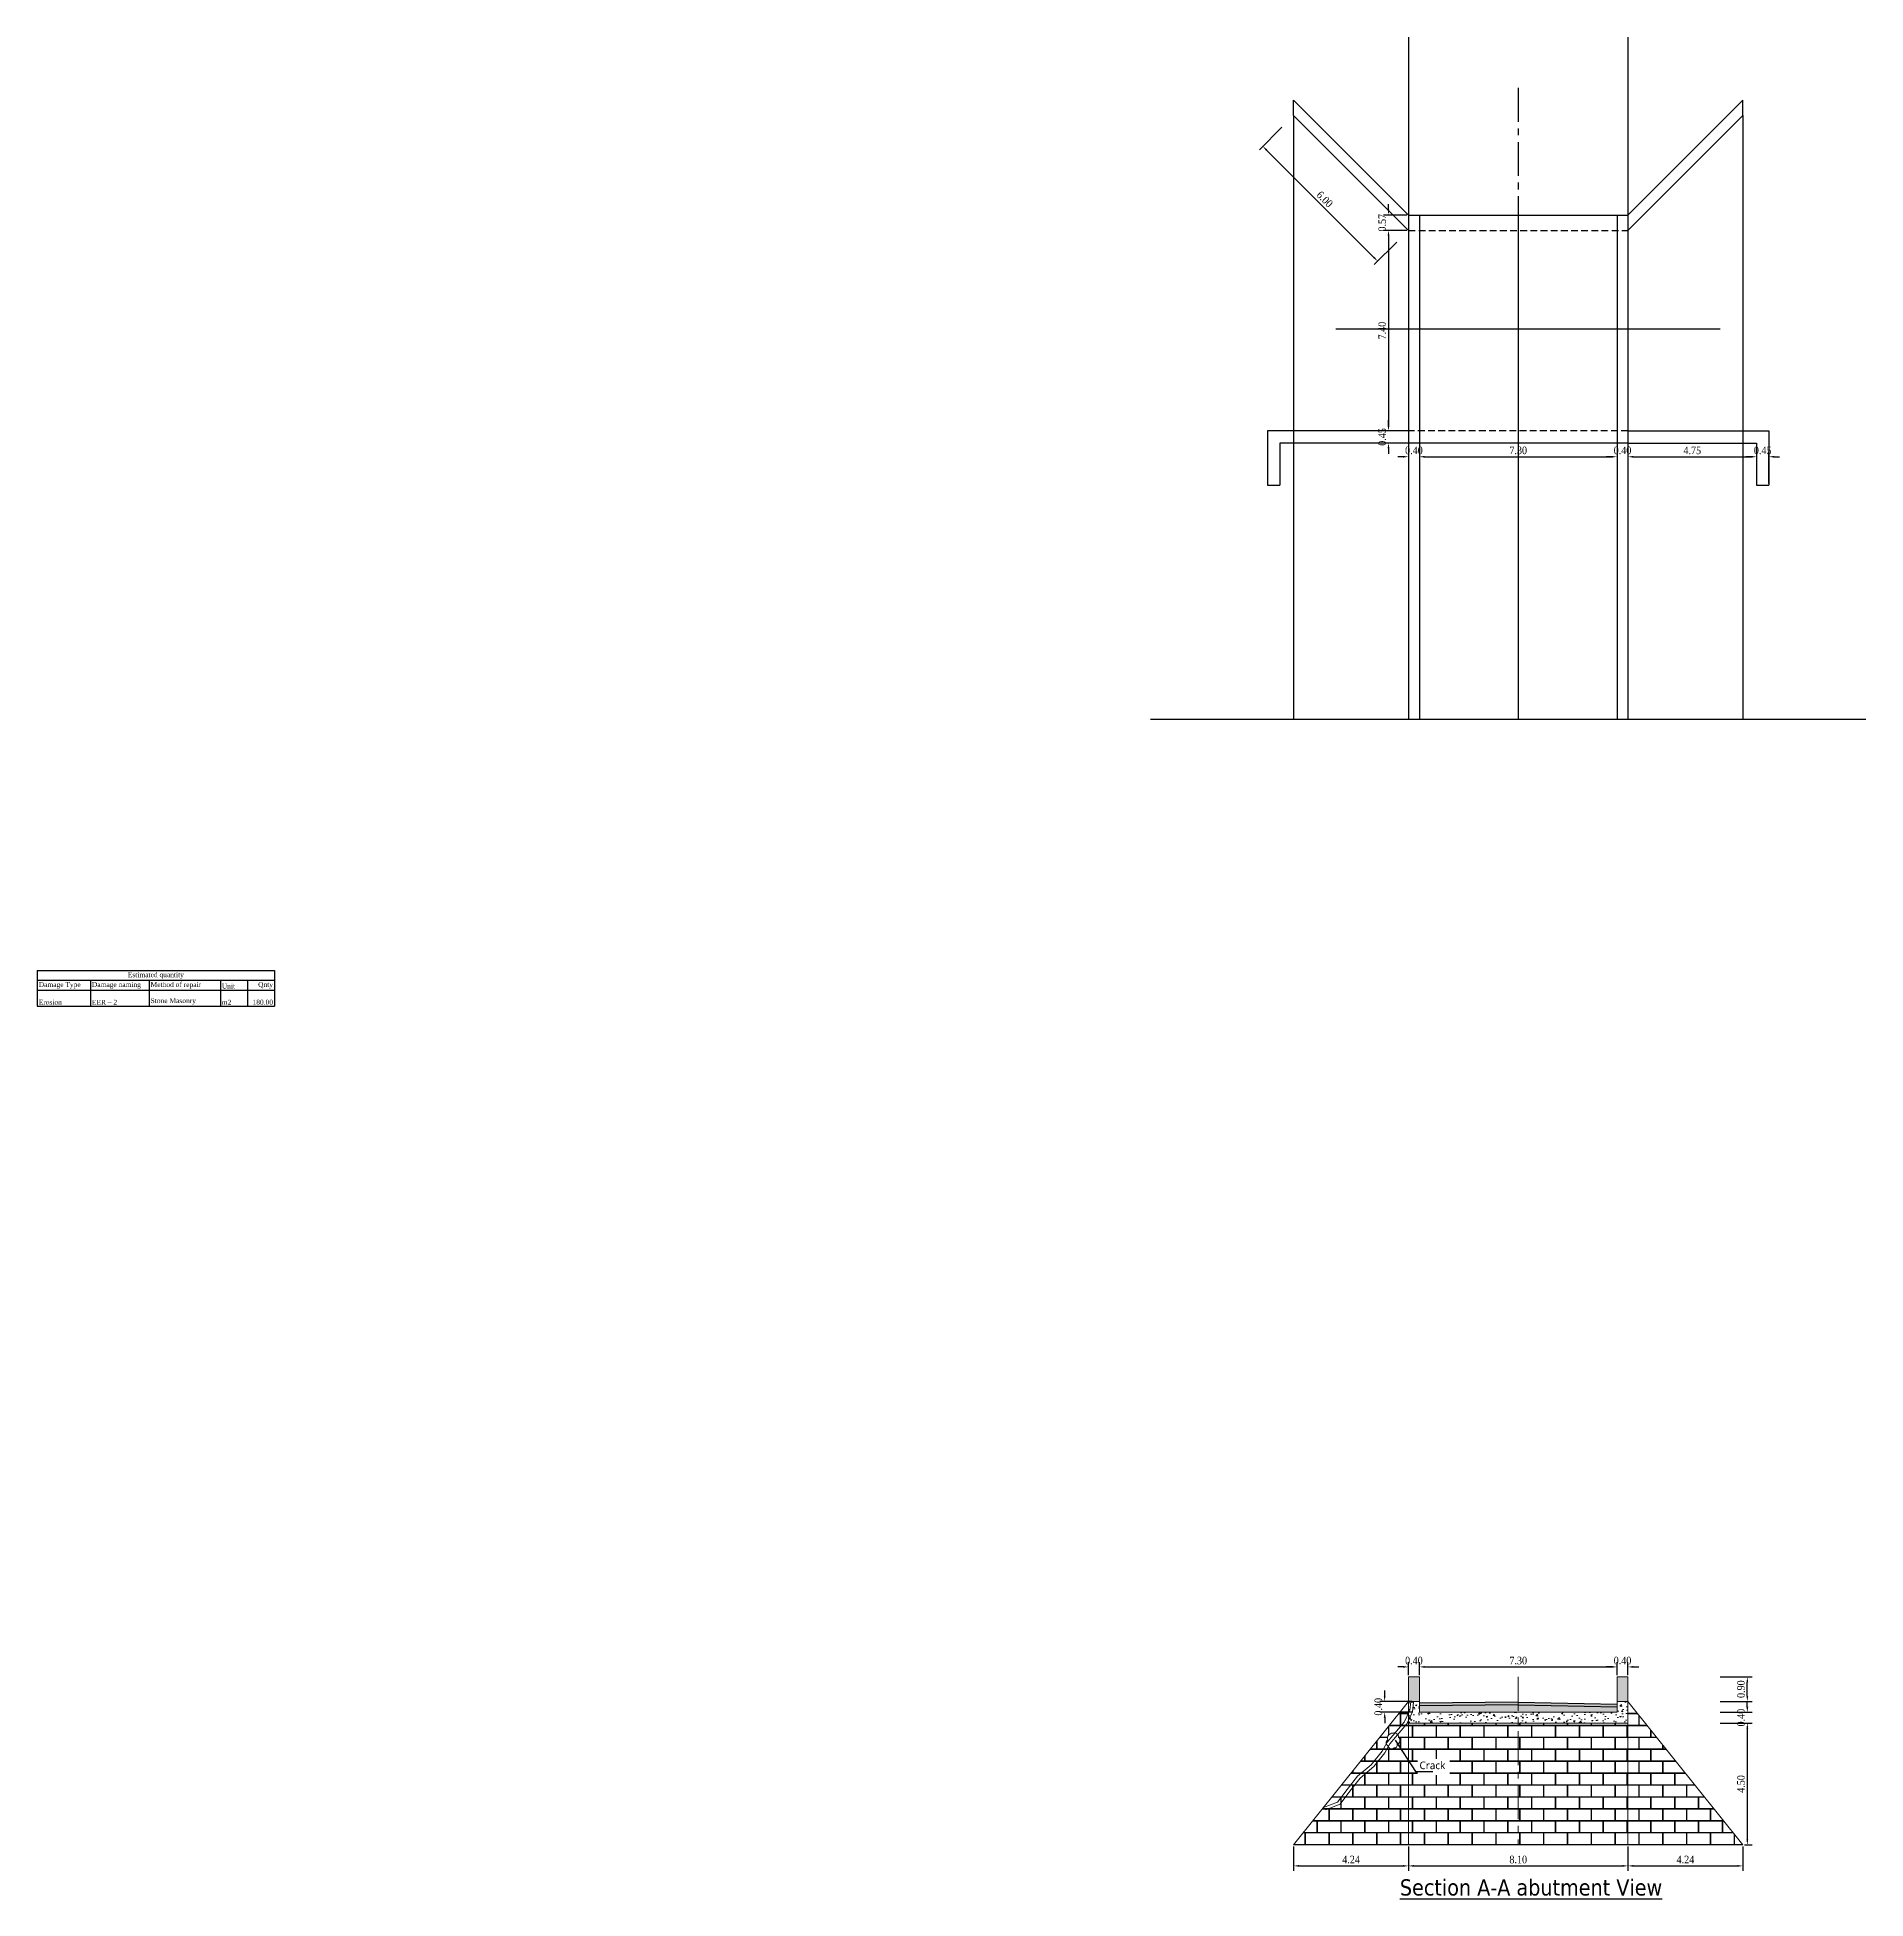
# Model space of a CAD drawing. Header units: inches. Extents: x 47 to 196, y 4 to 73.
# Drawn here: x 128.6 to 196.1, y 4.2 to 72.9 of the extents above; entities that cross this region are included whole.
import ezdxf

# ---------------------------------------------------------------- set-up
doc = ezdxf.new("R2010")
doc.units = ezdxf.units.IN
doc.header["$MEASUREMENT"] = 0
doc.linetypes.add('CENTER', pattern=[2, 1.25, -0.25, 0.25, -0.25])
doc.linetypes.add('HIDDEN', pattern=[0.375, 0.25, -0.125])
for name, color, linetype, lineweight in [('center line', 251, 'CENTER', 0), ('Damage', 6, 'Continuous', 5), ('dima', 7, 'Continuous', 0), ('hach', 251, 'Continuous', 0), ('wall', 4, 'Continuous', 13)]:
    doc.layers.add(name, color=color, linetype=linetype, lineweight=lineweight)
doc.layers.add('TEXT2', color=7, linetype='Continuous')
doc.styles.get("Standard").update_dxf_attribs({"font": 'GARA.TTF'})
doc.dimstyles.get("Standard").update_dxf_attribs({"dimtxt": 0.28, "dimasz": 0.2, "dimexe": 0.18, "dimexo": 0.0625, "dimgap": 0.09, "dimtad": 1, "dimzin": 0, "dimdsep": 46, "dimtxsty": 'Standard', "dimcen": 0.09, "dimclrd": 253, "dimclre": 23, "dimadec": 0, "dimazin": 0, "dimtfac": 1, "dimtix": 1, "dimtofl": 0, "dimtmove": 0, "dimatfit": 3, "dimfxl": 1, "dimfxlon": 1, "dimtolj": 1, "dimtzin": 0, "dimarcsym": 0})

# ---------------------------------------------------------------- blocks, each defined once
blk = doc.blocks.new('*D15')
at = {"color": 23, "lineweight": -2}
for p, q in [((174.528, 69.573), (173.693, 68.739)), ((178.77, 65.33), (177.936, 64.496))]:
    blk.add_line(p, q, dxfattribs=at)
at = {"color": 253, "lineweight": -2}
blk.add_line((173.962, 68.725), (177.922, 64.765), dxfattribs=at)
at = {"color": 253}
for points in [[(173.985, 68.748), (173.938, 68.701), (173.82, 68.866)], [(177.945, 64.788), (177.898, 64.741), (178.063, 64.623)]]:
    blk.add_solid(points, dxfattribs=at)
at = {"layer": 'Defpoints', "color": 0}
for p in [(174.958, 70.003), (179.2, 65.761), (178.063, 64.623)]:
    blk.add_point(p, dxfattribs=at)
at = {"color": 0, "insert": (176.107, 66.91), "char_height": 0.28, "attachment_point": 5, "rotation": 315}
blk.add_mtext('\\A1;6.00', dxfattribs=at)
blk = doc.blocks.new('*D16')
at = {"color": 253, "lineweight": -2}
for p, q in [((178.461, 66.526), (178.461, 66.726)), ((178.461, 65.561), (178.461, 65.361))]:
    blk.add_line(p, q, dxfattribs=at)
at = {"color": 23, "lineweight": -2}
for p, q in [((179.138, 66.326), (178.281, 66.326)), ((179.138, 65.761), (178.281, 65.761))]:
    blk.add_line(p, q, dxfattribs=at)
at = {"color": 253}
for points in [[(178.428, 66.526), (178.495, 66.526), (178.461, 66.326)], [(178.428, 65.561), (178.495, 65.561), (178.461, 65.761)]]:
    blk.add_solid(points, dxfattribs=at)
at = {"layer": 'Defpoints', "color": 0}
for p in [(179.2, 66.326), (178.461, 65.761), (179.2, 65.761)]:
    blk.add_point(p, dxfattribs=at)
at = {"color": 0, "insert": (178.228, 66.043), "char_height": 0.28, "attachment_point": 5, "rotation": 90}
blk.add_mtext('\\A1;0.57', dxfattribs=at)
blk = doc.blocks.new('*D17')
at = {"color": 23, "lineweight": -2}
for p, q in [((179.138, 65.761), (178.281, 65.761)), ((179.138, 58.361), (178.281, 58.361))]:
    blk.add_line(p, q, dxfattribs=at)
at = {"color": 253, "lineweight": -2}
blk.add_line((178.461, 65.561), (178.461, 58.561), dxfattribs=at)
at = {"color": 253}
for points in [[(178.428, 65.561), (178.495, 65.561), (178.461, 65.761)], [(178.428, 58.561), (178.495, 58.561), (178.461, 58.361)]]:
    blk.add_solid(points, dxfattribs=at)
at = {"layer": 'Defpoints', "color": 0}
for p in [(179.2, 65.761), (178.461, 58.361), (179.2, 58.361)]:
    blk.add_point(p, dxfattribs=at)
at = {"color": 0, "insert": (178.228, 62.061), "char_height": 0.28, "attachment_point": 5, "rotation": 90}
blk.add_mtext('\\A1;7.40', dxfattribs=at)
blk = doc.blocks.new('*D18')
at = {"color": 253, "lineweight": -2}
for p, q in [((178.461, 58.561), (178.461, 58.761)), ((178.461, 57.711), (178.461, 57.511))]:
    blk.add_line(p, q, dxfattribs=at)
at = {"color": 23, "lineweight": -2}
for p, q in [((179.138, 58.361), (178.281, 58.361)), ((179.138, 57.911), (178.281, 57.911))]:
    blk.add_line(p, q, dxfattribs=at)
at = {"color": 253}
for points in [[(178.428, 58.561), (178.495, 58.561), (178.461, 58.361)], [(178.428, 57.711), (178.495, 57.711), (178.461, 57.911)]]:
    blk.add_solid(points, dxfattribs=at)
at = {"layer": 'Defpoints', "color": 0}
for p in [(178.461, 57.911), (179.2, 58.361), (179.2, 57.911)]:
    blk.add_point(p, dxfattribs=at)
at = {"color": 0, "insert": (178.228, 58.136), "char_height": 0.28, "attachment_point": 5, "rotation": 90}
blk.add_mtext('\\A1;0.45', dxfattribs=at)
blk = doc.blocks.new('*D19')
at = {"color": 23, "lineweight": -2}
for p, q in [((179.2, 57.848), (179.2, 57.224)), ((179.6, 57.848), (179.6, 57.224))]:
    blk.add_line(p, q, dxfattribs=at)
at = {"color": 253, "lineweight": -2}
for p, q in [((179, 57.404), (178.8, 57.404)), ((179.8, 57.404), (180, 57.404))]:
    blk.add_line(p, q, dxfattribs=at)
at = {"color": 253}
for points in [[(179, 57.437), (179, 57.371), (179.2, 57.404)], [(179.8, 57.437), (179.8, 57.371), (179.6, 57.404)]]:
    blk.add_solid(points, dxfattribs=at)
at = {"layer": 'Defpoints', "color": 0}
for p in [(179.2, 57.911), (179.6, 57.911), (179.6, 57.404)]:
    blk.add_point(p, dxfattribs=at)
at = {"color": 0, "insert": (179.4, 57.637), "char_height": 0.28, "attachment_point": 5}
blk.add_mtext('\\A1;0.40', dxfattribs=at)
blk = doc.blocks.new('*D20')
at = {"color": 23, "lineweight": -2}
for p, q in [((179.6, 57.848), (179.6, 57.224)), ((186.9, 57.848), (186.9, 57.224))]:
    blk.add_line(p, q, dxfattribs=at)
at = {"color": 253, "lineweight": -2}
blk.add_line((179.8, 57.404), (186.7, 57.404), dxfattribs=at)
at = {"color": 253}
for points in [[(179.8, 57.437), (179.8, 57.371), (179.6, 57.404)], [(186.7, 57.437), (186.7, 57.371), (186.9, 57.404)]]:
    blk.add_solid(points, dxfattribs=at)
at = {"layer": 'Defpoints', "color": 0}
for p in [(179.6, 57.911), (186.9, 57.911), (186.9, 57.404)]:
    blk.add_point(p, dxfattribs=at)
at = {"color": 0, "insert": (183.25, 57.637), "char_height": 0.28, "attachment_point": 5}
blk.add_mtext('\\A1;7.30', dxfattribs=at)
blk = doc.blocks.new('*D21')
at = {"color": 23, "lineweight": -2}
for p, q in [((186.9, 57.848), (186.9, 57.224)), ((187.3, 57.848), (187.3, 57.224))]:
    blk.add_line(p, q, dxfattribs=at)
at = {"color": 253, "lineweight": -2}
for p, q in [((186.7, 57.404), (186.5, 57.404)), ((187.5, 57.404), (187.7, 57.404))]:
    blk.add_line(p, q, dxfattribs=at)
at = {"color": 253}
for points in [[(186.7, 57.437), (186.7, 57.371), (186.9, 57.404)], [(187.5, 57.437), (187.5, 57.371), (187.3, 57.404)]]:
    blk.add_solid(points, dxfattribs=at)
at = {"layer": 'Defpoints', "color": 0}
for p in [(186.9, 57.911), (187.3, 57.911), (187.3, 57.404)]:
    blk.add_point(p, dxfattribs=at)
at = {"color": 0, "insert": (187.1, 57.637), "char_height": 0.28, "attachment_point": 5}
blk.add_mtext('\\A1;0.40', dxfattribs=at)
blk = doc.blocks.new('*D22')
at = {"color": 23, "lineweight": -2}
for p, q in [((187.3, 57.848), (187.3, 57.224)), ((192.05, 57.848), (192.05, 57.224))]:
    blk.add_line(p, q, dxfattribs=at)
at = {"color": 253, "lineweight": -2}
blk.add_line((187.5, 57.404), (191.85, 57.404), dxfattribs=at)
at = {"color": 253}
for points in [[(187.5, 57.437), (187.5, 57.371), (187.3, 57.404)], [(191.85, 57.437), (191.85, 57.371), (192.05, 57.404)]]:
    blk.add_solid(points, dxfattribs=at)
at = {"layer": 'Defpoints', "color": 0}
for p in [(187.3, 57.911), (192.05, 57.911), (192.05, 57.404)]:
    blk.add_point(p, dxfattribs=at)
at = {"color": 0, "insert": (189.675, 57.638), "char_height": 0.28, "attachment_point": 5}
blk.add_mtext('\\A1;4.75', dxfattribs=at)
blk = doc.blocks.new('*D23')
at = {"color": 23, "lineweight": -2}
for p, q in [((192.05, 57.848), (192.05, 57.224)), ((192.5, 56.423), (192.5, 57.584))]:
    blk.add_line(p, q, dxfattribs=at)
at = {"color": 253, "lineweight": -2}
for p, q in [((191.85, 57.404), (191.65, 57.404)), ((192.7, 57.404), (192.9, 57.404))]:
    blk.add_line(p, q, dxfattribs=at)
at = {"color": 253}
for points in [[(191.85, 57.437), (191.85, 57.371), (192.05, 57.404)], [(192.7, 57.437), (192.7, 57.371), (192.5, 57.404)]]:
    blk.add_solid(points, dxfattribs=at)
at = {"layer": 'Defpoints', "color": 0}
for p in [(192.05, 57.911), (192.5, 57.404), (192.5, 56.361)]:
    blk.add_point(p, dxfattribs=at)
at = {"color": 0, "insert": (192.275, 57.638), "char_height": 0.28, "attachment_point": 5}
blk.add_mtext('\\A1;0.45', dxfattribs=at)
blk = doc.blocks.new('*D24')
at = {"layer": 'Defpoints', "color": 0}
for p in [(179.6, 12.732), (179.2, 12.361), (179.6, 12.361)]:
    blk.add_point(p, dxfattribs=at)
at = {"layer": 'dima', "color": 253, "lineweight": -2}
for p, q in [((179, 12.732), (178.8, 12.732)), ((179.8, 12.732), (180, 12.732))]:
    blk.add_line(p, q, dxfattribs=at)
at = {"layer": 'dima', "color": 23, "lineweight": -2}
for p, q in [((179.2, 12.424), (179.2, 12.912)), ((179.6, 12.424), (179.6, 12.912))]:
    blk.add_line(p, q, dxfattribs=at)
at = {"layer": 'dima', "color": 253}
for points in [[(179, 12.766), (179, 12.699), (179.2, 12.732)], [(179.8, 12.766), (179.8, 12.699), (179.6, 12.732)]]:
    blk.add_solid(points, dxfattribs=at)
at = {"layer": 'dima', "color": 0, "insert": (179.4, 12.965), "char_height": 0.28, "attachment_point": 5}
blk.add_mtext('\\A1;0.40', dxfattribs=at)
blk = doc.blocks.new('*D25')
at = {"layer": 'Defpoints', "color": 0}
for p in [(186.9, 12.732), (179.6, 12.361), (186.9, 12.361)]:
    blk.add_point(p, dxfattribs=at)
at = {"layer": 'dima', "color": 23, "lineweight": -2}
for p, q in [((179.6, 12.424), (179.6, 12.912)), ((186.9, 12.424), (186.9, 12.912))]:
    blk.add_line(p, q, dxfattribs=at)
at = {"layer": 'dima', "color": 253, "lineweight": -2}
blk.add_line((179.8, 12.732), (186.7, 12.732), dxfattribs=at)
at = {"layer": 'dima', "color": 253}
for points in [[(179.8, 12.766), (179.8, 12.699), (179.6, 12.732)], [(186.7, 12.766), (186.7, 12.699), (186.9, 12.732)]]:
    blk.add_solid(points, dxfattribs=at)
at = {"layer": 'dima', "color": 0, "insert": (183.25, 12.965), "char_height": 0.28, "attachment_point": 5}
blk.add_mtext('\\A1;7.30', dxfattribs=at)
blk = doc.blocks.new('*D26')
at = {"layer": 'Defpoints', "color": 0}
for p in [(187.3, 12.732), (186.9, 12.361), (187.3, 12.361)]:
    blk.add_point(p, dxfattribs=at)
at = {"layer": 'dima', "color": 253, "lineweight": -2}
for p, q in [((186.7, 12.732), (186.5, 12.732)), ((187.5, 12.732), (187.7, 12.732))]:
    blk.add_line(p, q, dxfattribs=at)
at = {"layer": 'dima', "color": 23, "lineweight": -2}
for p, q in [((186.9, 12.424), (186.9, 12.912)), ((187.3, 12.424), (187.3, 12.912))]:
    blk.add_line(p, q, dxfattribs=at)
at = {"layer": 'dima', "color": 253}
for points in [[(186.7, 12.766), (186.7, 12.699), (186.9, 12.732)], [(187.5, 12.766), (187.5, 12.699), (187.3, 12.732)]]:
    blk.add_solid(points, dxfattribs=at)
at = {"layer": 'dima', "color": 0, "insert": (187.1, 12.965), "char_height": 0.28, "attachment_point": 5}
blk.add_mtext('\\A1;0.40', dxfattribs=at)
blk = doc.blocks.new('*D27')
at = {"layer": 'Defpoints', "color": 0}
for p in [(174.958, 6.161), (179.2, 6.161), (179.2, 5.387)]:
    blk.add_point(p, dxfattribs=at)
at = {"layer": 'dima', "color": 23, "lineweight": -2}
for p, q in [((174.958, 6.099), (174.958, 5.207)), ((179.2, 6.099), (179.2, 5.207))]:
    blk.add_line(p, q, dxfattribs=at)
at = {"layer": 'dima', "color": 253, "lineweight": -2}
blk.add_line((175.158, 5.387), (179, 5.387), dxfattribs=at)
at = {"layer": 'dima', "color": 253}
for points in [[(175.158, 5.42), (175.158, 5.353), (174.958, 5.387)], [(179, 5.42), (179, 5.353), (179.2, 5.387)]]:
    blk.add_solid(points, dxfattribs=at)
at = {"layer": 'dima', "color": 0, "insert": (177.079, 5.62), "char_height": 0.28, "attachment_point": 5}
blk.add_mtext('\\A1;4.24', dxfattribs=at)
blk = doc.blocks.new('*D28')
at = {"layer": 'Defpoints', "color": 0}
for p in [(179.2, 6.161), (187.3, 6.161), (187.3, 5.387)]:
    blk.add_point(p, dxfattribs=at)
at = {"layer": 'dima', "color": 23, "lineweight": -2}
for p, q in [((179.2, 6.099), (179.2, 5.207)), ((187.3, 6.099), (187.3, 5.207))]:
    blk.add_line(p, q, dxfattribs=at)
at = {"layer": 'dima', "color": 253, "lineweight": -2}
blk.add_line((179.4, 5.387), (187.1, 5.387), dxfattribs=at)
at = {"layer": 'dima', "color": 253}
for points in [[(179.4, 5.42), (179.4, 5.353), (179.2, 5.387)], [(187.1, 5.42), (187.1, 5.353), (187.3, 5.387)]]:
    blk.add_solid(points, dxfattribs=at)
at = {"layer": 'dima', "color": 0, "insert": (183.25, 5.62), "char_height": 0.28, "attachment_point": 5}
blk.add_mtext('\\A1;8.10', dxfattribs=at)
blk = doc.blocks.new('*D29')
at = {"layer": 'Defpoints', "color": 0}
for p in [(187.3, 6.161), (191.543, 6.161), (191.543, 5.387)]:
    blk.add_point(p, dxfattribs=at)
at = {"layer": 'dima', "color": 23, "lineweight": -2}
for p, q in [((187.3, 6.099), (187.3, 5.207)), ((191.543, 6.099), (191.543, 5.207))]:
    blk.add_line(p, q, dxfattribs=at)
at = {"layer": 'dima', "color": 253, "lineweight": -2}
blk.add_line((187.5, 5.387), (191.343, 5.387), dxfattribs=at)
at = {"layer": 'dima', "color": 253}
for points in [[(187.5, 5.42), (187.5, 5.353), (187.3, 5.387)], [(191.343, 5.42), (191.343, 5.353), (191.543, 5.387)]]:
    blk.add_solid(points, dxfattribs=at)
at = {"layer": 'dima', "color": 0, "insert": (189.422, 5.62), "char_height": 0.28, "attachment_point": 5}
blk.add_mtext('\\A1;4.24', dxfattribs=at)
blk = doc.blocks.new('*D30')
at = {"layer": 'Defpoints', "color": 0}
for p in [(187.3, 10.661), (191.543, 6.161), (191.707, 6.161)]:
    blk.add_point(p, dxfattribs=at)
at = {"layer": 'dima', "color": 23, "lineweight": -2}
for p, q in [((190.707, 10.661), (191.887, 10.661)), ((191.605, 6.161), (191.887, 6.161))]:
    blk.add_line(p, q, dxfattribs=at)
at = {"layer": 'dima', "color": 253, "lineweight": -2}
blk.add_line((191.707, 10.461), (191.707, 6.361), dxfattribs=at)
at = {"layer": 'dima', "color": 253}
for points in [[(191.674, 10.461), (191.741, 10.461), (191.707, 10.661)], [(191.674, 6.361), (191.741, 6.361), (191.707, 6.161)]]:
    blk.add_solid(points, dxfattribs=at)
at = {"layer": 'dima', "color": 0, "insert": (191.474, 8.411), "char_height": 0.28, "attachment_point": 5, "rotation": 90}
blk.add_mtext('\\A1;4.50', dxfattribs=at)
blk = doc.blocks.new('*D31')
at = {"layer": 'Defpoints', "color": 0}
for p in [(186.9, 11.061), (187.3, 10.661), (191.707, 10.661)]:
    blk.add_point(p, dxfattribs=at)
at = {"layer": 'dima', "color": 23, "lineweight": -2}
for p, q in [((190.707, 11.061), (191.887, 11.061)), ((190.707, 10.661), (191.887, 10.661))]:
    blk.add_line(p, q, dxfattribs=at)
at = {"layer": 'dima', "color": 253, "lineweight": -2}
for p, q in [((191.707, 11.261), (191.707, 11.461)), ((191.707, 10.461), (191.707, 10.261))]:
    blk.add_line(p, q, dxfattribs=at)
at = {"layer": 'dima', "color": 253}
for points in [[(191.674, 11.261), (191.741, 11.261), (191.707, 11.061)], [(191.674, 10.461), (191.741, 10.461), (191.707, 10.661)]]:
    blk.add_solid(points, dxfattribs=at)
at = {"layer": 'dima', "color": 0, "insert": (191.474, 10.861), "char_height": 0.28, "attachment_point": 5, "rotation": 90}
blk.add_mtext('\\A1;0.40', dxfattribs=at)
blk = doc.blocks.new('*D32')
at = {"layer": 'Defpoints', "color": 0}
for p in [(187.3, 12.361), (191.707, 12.361), (187.3, 11.461)]:
    blk.add_point(p, dxfattribs=at)
at = {"layer": 'dima', "color": 23, "lineweight": -2}
for p, q in [((190.707, 12.361), (191.887, 12.361)), ((190.707, 11.461), (191.887, 11.461))]:
    blk.add_line(p, q, dxfattribs=at)
at = {"layer": 'dima', "color": 253, "lineweight": -2}
blk.add_line((191.707, 11.661), (191.707, 12.161), dxfattribs=at)
at = {"layer": 'dima', "color": 253}
for points in [[(191.674, 12.161), (191.741, 12.161), (191.707, 12.361)], [(191.674, 11.661), (191.741, 11.661), (191.707, 11.461)]]:
    blk.add_solid(points, dxfattribs=at)
at = {"layer": 'dima', "color": 0, "insert": (191.474, 11.911), "char_height": 0.28, "attachment_point": 5, "rotation": 90}
blk.add_mtext('\\A1;0.90', dxfattribs=at)
blk = doc.blocks.new('*D33')
at = {"color": 253, "lineweight": -2}
for p, q in [((178.32, 11.661), (178.32, 11.861)), ((178.32, 10.861), (178.32, 10.661))]:
    blk.add_line(p, q, dxfattribs=at)
at = {"color": 23, "lineweight": -2}
for p, q in [((179.32, 11.461), (178.14, 11.461)), ((179.32, 11.061), (178.14, 11.061))]:
    blk.add_line(p, q, dxfattribs=at)
at = {"color": 253}
for points in [[(178.287, 11.661), (178.353, 11.661), (178.32, 11.461)], [(178.287, 10.861), (178.353, 10.861), (178.32, 11.061)]]:
    blk.add_solid(points, dxfattribs=at)
at = {"layer": 'Defpoints', "color": 0}
for p in [(178.32, 11.061), (179.6, 11.461), (179.6, 11.061)]:
    blk.add_point(p, dxfattribs=at)
at = {"color": 0, "insert": (178.087, 11.261), "char_height": 0.28, "attachment_point": 5, "rotation": 90}
blk.add_mtext('\\A1;0.40', dxfattribs=at)

msp = doc.modelspace()

# ---------------------------------------------------------------- hatches: boundary and pattern name
h = msp.add_hatch(color=256)
h.set_gradient(color1=(0, 0, 255), one_color=1, tint=1)
h.paths.add_polyline_path([(183.25, 11.334), (183.25, 11.434), (179.6, 11.396), (179.6, 11.296)])
h.paths.add_polyline_path([(183.251, 11.434), (183.25, 11.434), (183.25, 11.334), (186.9, 11.261), (186.9, 11.361)])
at = {"layer": 'hach'}
h = msp.add_hatch(dxfattribs=at)
h.set_pattern_fill('AR-SAND', color=256, scale=0.075, style=0)
h.set_pattern_definition([(37.5, (179.20032, 11.4612), (-0.0047245, 0.1445118), [0, -0.114, 0, -0.1275, 0, -0.121875]), (7.5, (179.20032, 11.4612), (0.1327333, 0.211661), [0, -0.0615, 0, -0.10275, 0, -0.039375]), (327.5, (179.10807, 11.4612), (0.2335606, 0.0004244), [0, -0.0375, 0, -0.135, 0, -0.17625]), (317.5, (179.10807, 11.4612), (0.2254595, 0.0658257), [0, -0.01875, 0, -0.0885, 0, -0.10125])])
h.paths.add_polyline_path([(179.6, 12.361), (179.2, 12.361), (179.2, 11.461), (179.6, 11.461)])
h.paths.add_polyline_path([(187.3, 12.361), (186.9, 12.361), (186.9, 11.461), (187.3, 11.461)])
h = msp.add_hatch(dxfattribs=at)
h.set_pattern_fill('AR-B816C', color=256, scale=0.055, style=0)
h.set_pattern_definition([(0, (174.95768, 6.1612), (0.44, 0.44), [0.859375, -0.020625]), (0, (174.51768, 6.18183), (0.44, 0.44), [0.859375, -0.020625]), (90, (174.95768, 6.1612), (-0.44, 0.44), [-0.460625, 0.419375]), (90, (174.93705, 6.1612), (-0.44, 0.44), [-0.460625, 0.419375])])
h.paths.add_polyline_path([(179.2, 11.461), (174.958, 6.161), (179.2, 6.161)])
h.paths.add_polyline_path([(187.3, 10.661), (183.25, 10.661), (183.25, 6.161), (187.3, 6.161)])
h.paths.add_polyline_path([(187.3, 11.461), (187.3, 6.161), (191.543, 6.161)])
edge = h.paths.add_edge_path(flags=0)
edge.add_arc((178.679, 10.139), 0.156, 0.68259, 110.68259)
edge.add_arc((178.615, 10.093), 0.192, 87.20713, 197.20713)
edge.add_arc((178.507, 9.928), 0.133, 125, 235)
edge.add_arc((178.576, 9.863), 0.151, 196.84022, 306.84022)
edge.add_arc((178.68, 9.845), 0.104, 262.45889, 372.45889)
edge.add_arc((178.713, 10.023), 0.17, 294.10305, 404.10305)
h.paths.add_polyline_path([(183.25, 10.661), (179.2, 10.661), (179.2, 6.161), (183.25, 6.161)])
h.paths.add_polyline_path([(179.529, 8.737), (179.529, 9.34), (180.725, 9.34), (180.725, 8.737)])
h = msp.add_hatch(dxfattribs=at)
h.set_pattern_fill('AR-CONC', color=256, scale=0.075, style=0)
h.set_pattern_definition([(50, (179.2003, 10.6612), (0.537945, -0.047064), [0.05625, -0.61875]), (355, (179.2003, 10.6612), (-0.104064, 0.564144), [0.045, -0.495]), (100.4514, (179.24515, 10.6573), (0.433882, 0.51708), [0.047805, -0.525857]), (46.184, (179.2003, 10.8112), (0.80043, -0.12414), [0.084375, -0.928125]), (96.636, (179.267, 10.80086), (0.701, 0.73059), [0.07171, -0.788785]), (351.184, (179.2003, 10.8112), (0.701, 0.73059), [0.0675, -0.7425]), (21, (179.2753, 10.7737), (0.44768, -0.301964), [0.05625, -0.61875]), (326, (179.2753, 10.7737), (0.182486, 0.543863), [0.045, -0.495]), (71.4514, (179.3126, 10.74854), (0.630167, 0.241898), [0.047805, -0.525857]), (37.5, (179.20032, 10.6612), (0.00912, 0.2496704), [0, -0.489, 0, -0.5025, 0, -0.496875]), (7.5, (179.20032, 10.6612), (0.197302, 0.295809), [0, -0.2865, 0, -0.47775, 0, -0.189375]), (327.5, (179.03307, 10.6612), (0.400367, -0.016916), [0, -0.1875, 0, -0.585, 0, -0.77625]), (317.5, (178.95807, 10.6612), (0.43739, 0.075079), [0, -0.24375, 0, -0.3885, 0, -0.55125])])
h.paths.add_polyline_path([(183.25, 11.061), (179.6, 11.061), (179.6, 11.461), (179.2, 11.461), (179.2, 10.661), (183.25, 10.661)])
h.paths.add_polyline_path([(187.3, 11.461), (186.9, 11.461), (186.9, 11.061), (183.25, 11.061), (183.25, 10.661), (187.3, 10.661)])
h = msp.add_hatch(dxfattribs=at)
h.set_pattern_fill('AR-SAND', color=256, scale=0.075, style=0)
h.set_pattern_definition([(37.5, (179.60032, 11.0612), (-0.0047245, 0.1445118), [0, -0.114, 0, -0.1275, 0, -0.121875]), (7.5, (179.60032, 11.0612), (0.132733, 0.211661), [0, -0.0615, 0, -0.10275, 0, -0.039375]), (327.5, (179.50807, 11.0612), (0.2335606, 0.0004244), [0, -0.0375, 0, -0.135, 0, -0.17625]), (317.5, (179.50807, 11.0612), (0.2254595, 0.0658257), [0, -0.01875, 0, -0.0885, 0, -0.10125])])
h.paths.add_polyline_path([(183.25, 11.334), (179.6, 11.296), (179.6, 11.061), (183.25, 11.061)])
h.paths.add_polyline_path([(186.9, 11.261), (183.252, 11.334), (183.25, 11.334), (183.25, 11.061), (186.9, 11.061)])

# ---------------------------------------------------------------- linework, layer by layer
for p, q in [((179.2, 72.891), (179.2, 51.193)), ((187.3, 72.891), (187.3, 51.085)), ((179.2, 66.326), (174.958, 70.569)), ((174.958, 70.003), (174.958, 70.569)), ((187.3, 66.326), (191.543, 70.569)), ((191.543, 70.003), (191.543, 70.569)), ((179.2, 65.761), (174.958, 70.003)), ((174.958, 70.003), (174.958, 47.721)), ((187.3, 65.761), (191.543, 70.003)), ((191.543, 70.003), (191.543, 47.721)), ((179.2, 66.326), (187.3, 66.326)), ((179.6, 66.326), (179.6, 57.911)), ((186.9, 66.326), (186.9, 57.911)), ((179.2, 65.761), (179.2, 47.721)), ((179.6, 65.761), (179.6, 47.721)), ((183.25, 65.761), (183.25, 47.721)), ((186.9, 65.761), (186.9, 47.721)), ((187.3, 65.761), (187.3, 47.721)), ((179.2, 58.361), (174, 58.361)), ((174, 58.361), (174, 56.361)), ((179.2, 57.911), (174.45, 57.911)), ((174.45, 57.911), (174.45, 56.361)), ((187.3, 57.911), (179.2, 57.911)), ((187.3, 58.361), (192.5, 58.361)), ((187.3, 57.911), (192.05, 57.911)), ((192.05, 57.911), (192.05, 56.361)), ((192.5, 58.361), (192.5, 56.361)), ((174, 56.361), (174.45, 56.361)), ((192.05, 56.361), (192.5, 56.361)), ((169.679, 47.721), (196.079, 47.721)), ((128.579, 38.441), (130.542, 38.441)), ((128.579, 38.441), (128.579, 38.079)), ((128.579, 38.079), (130.542, 38.079)), ((128.579, 38.079), (128.579, 37.717)), ((130.542, 38.441), (132.709, 38.441)), ((130.542, 38.079), (132.709, 38.079)), ((130.542, 38.079), (130.542, 37.717)), ((132.709, 38.441), (135.339, 38.441)), ((132.709, 38.079), (135.339, 38.079)), ((132.709, 38.079), (132.709, 37.717)), ((135.339, 38.441), (136.339, 38.441)), ((135.339, 38.079), (136.339, 38.079)), ((135.339, 38.079), (135.339, 37.717)), ((136.339, 38.441), (137.339, 38.441)), ((136.339, 38.079), (137.339, 38.079)), ((136.339, 38.079), (136.339, 37.717)), ((137.339, 38.441), (137.339, 38.079)), ((137.339, 38.079), (137.339, 37.717)), ((128.579, 37.717), (130.542, 37.717)), ((128.579, 37.717), (128.579, 37.121)), ((128.579, 37.121), (130.542, 37.121)), ((130.542, 37.717), (132.709, 37.717)), ((130.542, 37.717), (130.542, 37.121)), ((130.542, 37.121), (132.709, 37.121)), ((132.709, 37.717), (135.339, 37.717)), ((132.709, 37.717), (132.709, 37.121)), ((132.709, 37.121), (135.339, 37.121)), ((135.339, 37.717), (136.339, 37.717)), ((135.339, 37.717), (135.339, 37.121)), ((135.339, 37.121), (136.339, 37.121)), ((136.339, 37.717), (137.339, 37.717)), ((136.339, 37.717), (136.339, 37.121)), ((136.339, 37.121), (137.339, 37.121)), ((137.339, 37.717), (137.339, 37.121)), ((183.251, 11.434), (179.6, 11.396)), ((183.25, 11.334), (179.6, 11.296)), ((183.25, 11.334), (186.9, 11.261)), ((183.251, 11.434), (186.9, 11.361))]:
    msp.add_line(p, q)
at = {"linetype": 'CENTER'}
msp.add_line((183.25, 71.023), (183.25, 52.547), dxfattribs=at)
at = {"linetype": 'HIDDEN'}
for p, q in [((179.2, 65.761), (187.3, 65.761)), ((187.3, 58.361), (179.2, 58.361))]:
    msp.add_line(p, q, dxfattribs=at)
at = {"color": 5}
msp.add_line((176.514, 62.13), (190.709, 62.13), dxfattribs=at)
at = {"layer": 'center line'}
msp.add_line((183.25, 12.361), (183.25, 6.161), dxfattribs=at)
at = {"layer": 'Damage'}
for p, q in [((179.132, 10.625), (179.343, 11.075)), ((179.343, 11.075), (179.384, 11.428))]:
    msp.add_line(p, q, dxfattribs=at)
for points in [[(179.037, 10.69), (179.248, 11.141), (179.282, 11.461)], [(179.037, 10.69), (178.413, 9.951), (178.227, 9.618), (177.822, 9.122), (177.32, 8.698), (176.935, 8.204), (176.584, 7.741), (176.063, 7.541)], [(179.132, 10.625), (178.512, 9.89), (178.325, 9.556), (177.915, 9.054), (177.414, 8.63), (177.032, 8.14), (176.673, 7.666), (176.138, 7.462)]]:
    msp.add_lwpolyline(points, dxfattribs=at)
msp.add_lwpolyline([(178.431, 10.036, 0.520567), (178.431, 9.819, 0.520567), (178.666, 9.742, 0.520567), (178.782, 9.868, 0.520567), (178.835, 10.141, 0.520567), (178.624, 10.285, 0.520567)], format="xyb", close=True, dxfattribs=at)
at = {"layer": 'wall'}
for p, q in [((179.2, 12.361), (179.6, 12.361)), ((179.2, 12.361), (179.2, 6.161)), ((179.6, 12.361), (179.6, 11.061)), ((186.9, 12.361), (187.3, 12.361)), ((186.9, 12.361), (186.9, 11.061)), ((187.3, 12.361), (187.3, 6.161)), ((179.2, 11.461), (174.958, 6.161)), ((179.2, 11.461), (179.6, 11.461)), ((179.6, 11.061), (186.9, 11.061)), ((186.9, 11.461), (187.3, 11.461)), ((187.3, 11.461), (191.543, 6.161)), ((179.2, 10.661), (187.3, 10.661)), ((174.958, 6.161), (191.543, 6.161))]:
    msp.add_line(p, q, dxfattribs=at)

# ---------------------------------------------------------------- texts
at = {"char_height": 0.18}
for s, insert, width, attachment_point in [('Damage Type', (128.635, 37.772), 1.85185, 7), ('Damage naming', (130.598, 37.772), 2.05556, 7), ('Estimated quantity', (132.959, 38.134), 8.64815, 8), ('Method of repair', (132.765, 37.772), 2.51852, 7), ('Unit', (135.394, 37.772), 0.88889, 7), ('Qnty', (137.283, 37.772), 0.88889, 9), ('Erosion', (128.635, 37.177), 1.85185, 7), ('EER – 2', (130.598, 37.177), 2.05556, 7), ('Stone Masonry ', (132.765, 37.177), 2.51852, 7), ('m2', (135.394, 37.177), 0.88889, 7), ('180.00', (137.283, 37.177), 0.88889, 9)]:
    msp.add_mtext(s, dxfattribs=dict(at, insert=insert, width=width, attachment_point=attachment_point))
at = {"color": 1, "insert": (179.605, 9.238), "char_height": 0.28, "width": 0.74757, "attachment_point": 1}
msp.add_mtext('{\\fSegoe UI|b0|i0|c0|p34;Crack}', dxfattribs=at)
at = {"layer": 'TEXT2', "insert": (178.881, 4.893), "char_height": 0.6, "width": 10.58967, "attachment_point": 1}
msp.add_mtext('{\\fTahoma|b0|i0|c0|p34;\\LSection A-A abutment View}', dxfattribs=at)

# ---------------------------------------------------------------- dimensions: what is measured, and where the dimension line sits
dim = msp.add_aligned_dim(p1=(174.958, 70.003), p2=(179.2, 65.761), distance=-1.608, dimstyle='Standard')
dim.commit()
dim.dimension.update_dxf_attribs({"geometry": '*D15', "text_midpoint": (176.107, 66.91)})
for base, p1, p2, angle, picture, middle in [((178.4614, 65.7606), (179.2003, 66.3263), (179.2003, 65.7606), 270, '*D16', (178.228, 66.0434)), ((178.32, 11.061), (179.6, 11.461), (179.6, 11.061), 90, '*D33', (178.087, 11.261))]:
    dim = msp.add_linear_dim(base=base, p1=p1, p2=p2, angle=angle, dimstyle='Standard')
    dim.commit()
    dim.dimension.update_dxf_attribs({"geometry": picture, "text_midpoint": middle})
for base, p1, p2, picture, middle in [((178.461, 58.361), (179.2, 65.761), (179.2, 58.361), '*D17', (178.228, 62.061)), ((178.461, 57.911), (179.2, 58.361), (179.2, 57.911), '*D18', (178.228, 58.136))]:
    dim = msp.add_linear_dim(base=base, p1=p1, p2=p2, angle=270, dimstyle='Standard', override={"dimtmove": 1})
    dim.commit()
    dim.dimension.update_dxf_attribs({"geometry": picture, "text_midpoint": middle})
dim = msp.add_linear_dim(base=(179.6, 57.404), p1=(179.2, 57.911), p2=(179.6, 57.911), dimstyle='Standard')
dim.commit()
dim.dimension.update_dxf_attribs({"geometry": '*D19', "text_midpoint": (179.4, 57.637)})
for base, p1, p2, picture, middle in [((186.9, 57.404), (179.6, 57.911), (186.9, 57.911), '*D20', (183.25, 57.637)), ((187.3, 57.404), (186.9, 57.911), (187.3, 57.911), '*D21', (187.1, 57.637)), ((192.05, 57.404), (187.3, 57.911), (192.05, 57.911), '*D22', (189.675, 57.638)), ((192.5, 57.404), (192.05, 57.911), (192.5, 56.361), '*D23', (192.275, 57.638))]:
    dim = msp.add_linear_dim(base=base, p1=p1, p2=p2, dimstyle='Standard', override={"dimtmove": 1})
    dim.commit()
    dim.dimension.update_dxf_attribs({"geometry": picture, "text_midpoint": middle})
at = {"layer": 'dima'}
for base, p1, p2, picture, middle in [((179.6, 12.732), (179.2, 12.361), (179.6, 12.361), '*D24', (179.4, 12.965)), ((186.9, 12.732), (179.6, 12.361), (186.9, 12.361), '*D25', (183.25, 12.965)), ((187.3, 12.732), (186.9, 12.361), (187.3, 12.361), '*D26', (187.1, 12.965)), ((179.2, 5.387), (174.958, 6.161), (179.2, 6.161), '*D27', (177.079, 5.62)), ((187.3, 5.387), (179.2, 6.161), (187.3, 6.161), '*D28', (183.25, 5.62)), ((191.543, 5.387), (187.3, 6.161), (191.543, 6.161), '*D29', (189.422, 5.62))]:
    dim = msp.add_linear_dim(base=base, p1=p1, p2=p2, dimstyle='Standard', dxfattribs=at)
    dim.commit()
    dim.dimension.update_dxf_attribs({"geometry": picture, "text_midpoint": middle})
for base, p1, p2, picture, middle in [((191.707, 12.361), (187.3, 11.461), (187.3, 12.361), '*D32', (191.474, 11.911)), ((191.707, 10.661), (186.9, 11.061), (187.3, 10.661), '*D31', (191.474, 10.861)), ((191.707, 6.161), (187.3, 10.661), (191.543, 6.161), '*D30', (191.474, 8.411))]:
    dim = msp.add_linear_dim(base=base, p1=p1, p2=p2, angle=90, dimstyle='Standard', dxfattribs=at)
    dim.commit()
    dim.dimension.update_dxf_attribs({"geometry": picture, "text_midpoint": middle})

# ---------------------------------------------------------------- leaders
at = {"color": 1}
msp.add_leader([(178.713, 10.023), (179.456, 8.875), (180.094, 8.875)], dimstyle='Standard', override={"dimgap": 0.09, "dimtad": 0}, dxfattribs=at)

doc.saveas('drawing.dxf')
